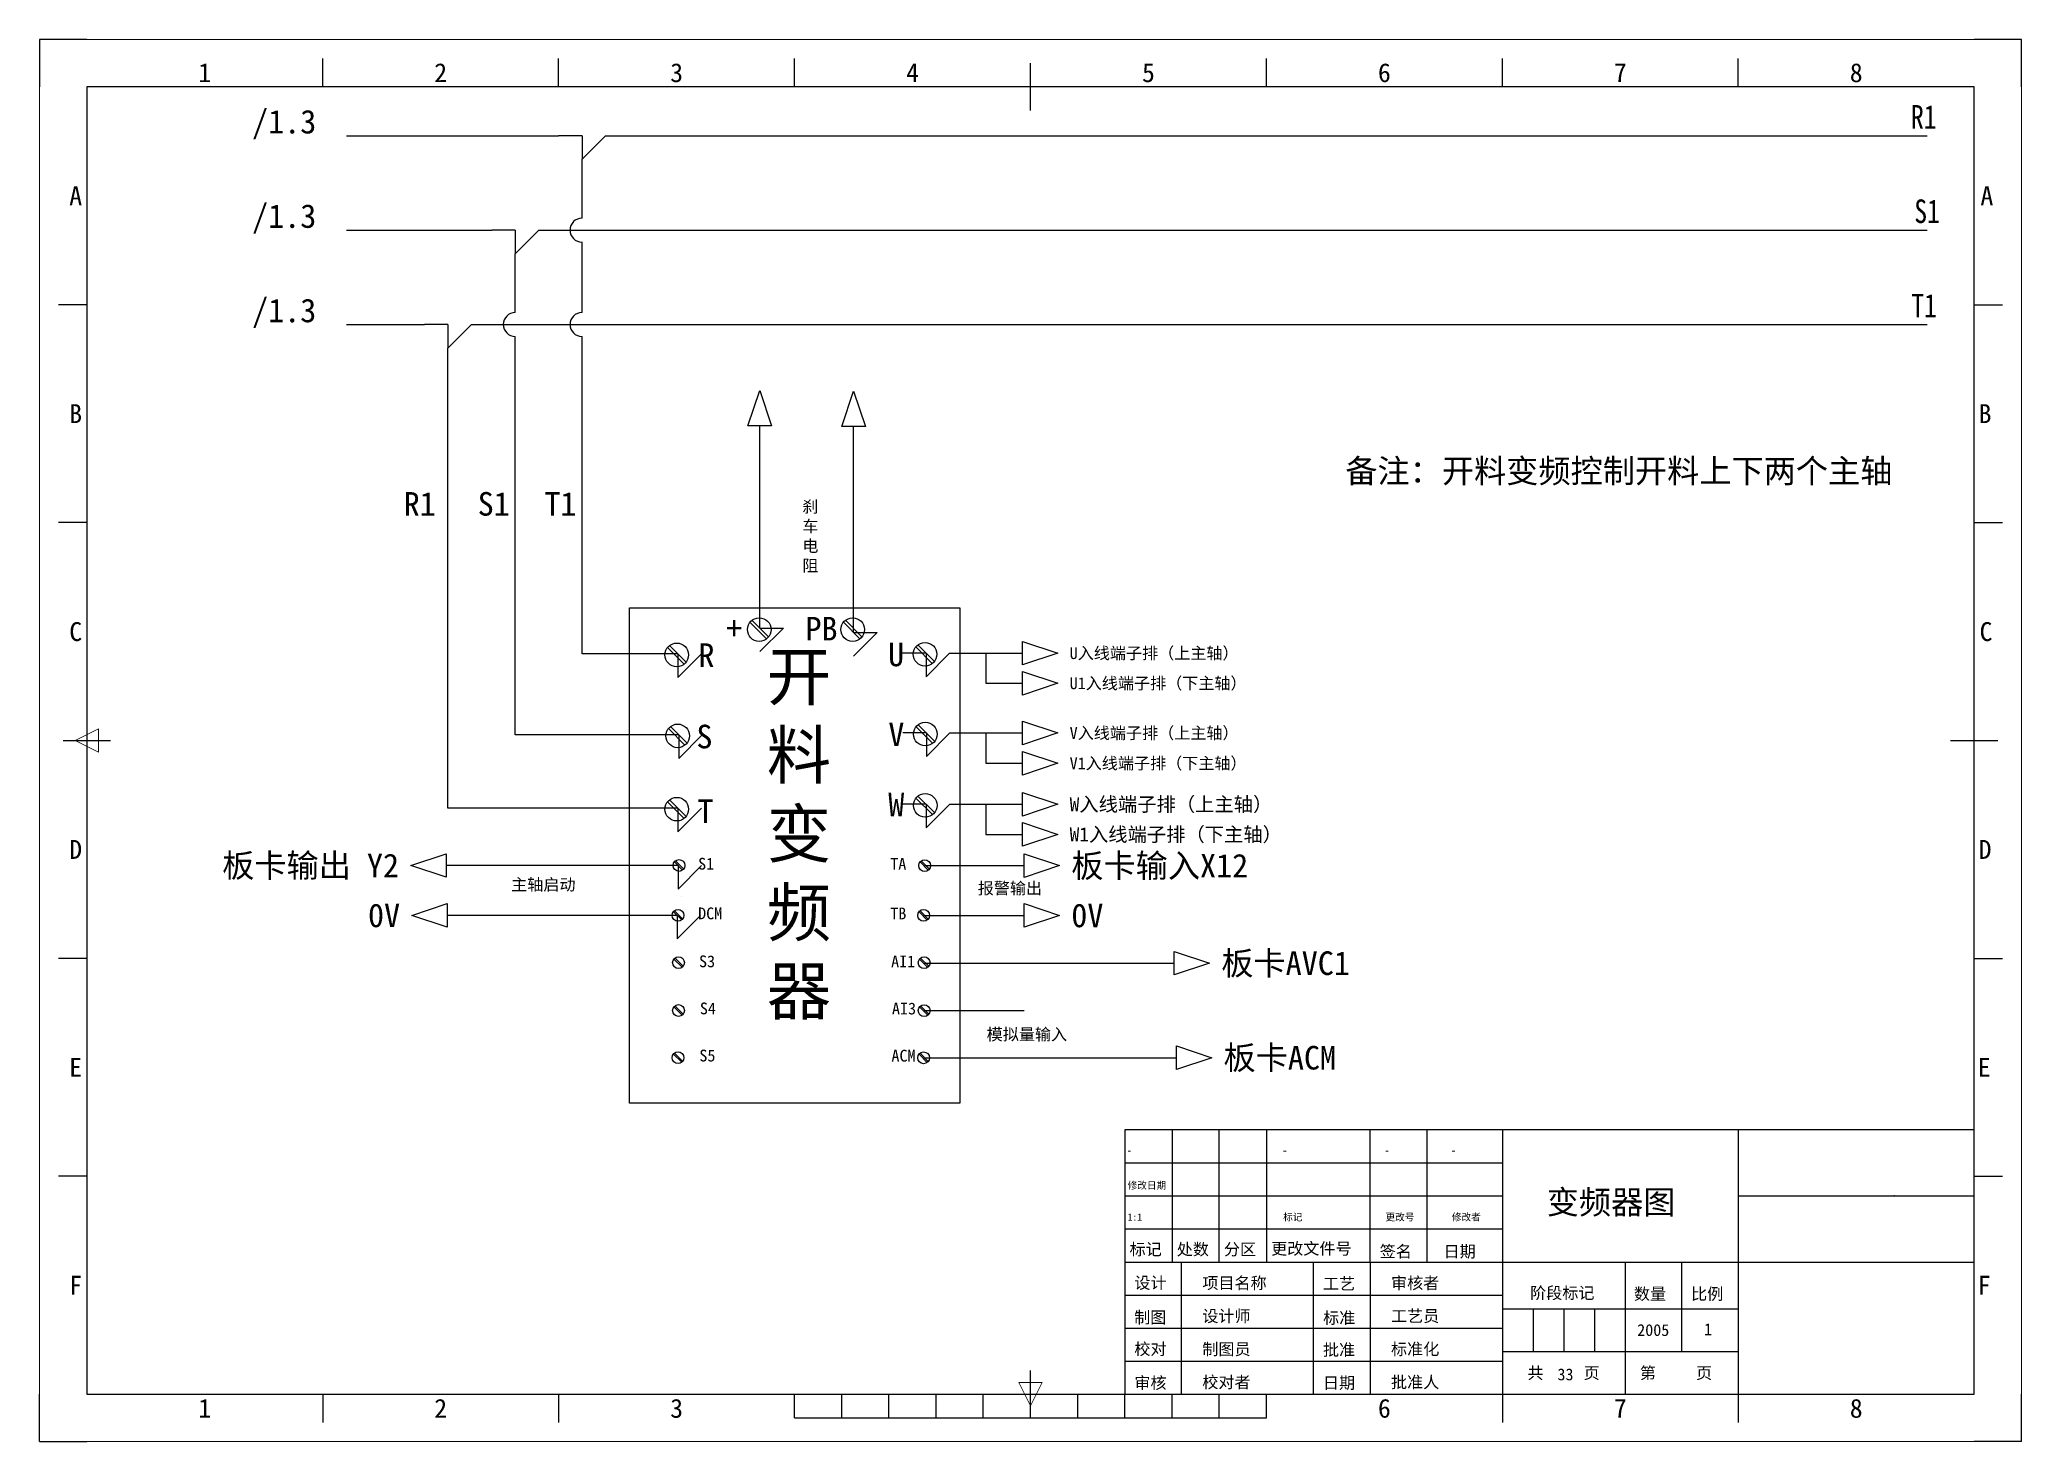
# Model space of a CAD drawing. Extents: x 0 to 420, y 0 to 297.
import ezdxf
from ezdxf.enums import TextEntityAlignment as Align

# ---------------------------------------------------------------- set-up
doc = ezdxf.new("R2010")
doc.units = 0
doc.header["$LTSCALE"] = 12
doc.layers.add('AE_BOR', color=1, linetype='Continuous', lineweight=30)
for name, color, linetype in [('BLK_0.5mm^2', 7, 'Continuous'), ('SYMS', 7, 'Continuous'), ('WIREFIXED', 130, 'Continuous'), ('XREF', 7, 'Continuous'), ('图框_外框线', 7, 'Continuous'), ('图框_标题栏属性', 1, 'Continuous'), ('图框_标题栏文字', 6, 'Continuous')]:
    doc.layers.add(name, color=color, linetype=linetype)
doc.styles.get("Standard").update_dxf_attribs({"font": 'simhei.ttf'})
doc.styles.add('WD', font='simhei.ttf')
doc.styles.add('WD_IEC', font='simhei.ttf')
doc.styles.add('工程字', font='simhei.ttf')

# ---------------------------------------------------------------- blocks, each defined once
blk = doc.blocks.new('gb_a3')
for p, q in [((410, 287), (10, 287)), ((10, 287), (10, 10)), ((410, 10), (410, 287)), ((10, 10), (410, 10))]:
    blk.add_line(p, q)
at = {"layer": 'AE_BOR'}
for p, q in [((10, 297), (0, 297)), ((0, 297), (0, 287)), ((420, 297), (410, 297)), ((420, 287), (420, 297)), ((0, 0), (0, 10)), ((420, 0), (420, 10)), ((0, 0), (10, 0)), ((420, 0), (410, 0))]:
    blk.add_line(p, q, dxfattribs=at)
at = {"layer": 'AE_BOR', "color": 1, "lineweight": 15}
for p, q in [((0, 297), (420, 297)), ((0, 0), (0, 297)), ((420, 297), (420, 0)), ((7.5, 148.5), (12.5, 151)), ((12.5, 146), (7.5, 148.5)), ((12.5, 151), (12.5, 146)), ((210, 7.5), (207.5, 12.5)), ((207.5, 12.5), (212.5, 12.5)), ((212.5, 12.5), (210, 7.5)), ((420, 0), (0, 0))]:
    blk.add_line(p, q, dxfattribs=at)
at = {"layer": 'AE_BOR', "lineweight": -3}
for p, q in [((60, 287), (60, 293)), ((110, 287), (110, 293)), ((160, 287), (160, 293)), ((260, 287), (260, 293)), ((310, 287), (310, 293)), ((360, 287), (360, 293)), ((10, 240.83), (4, 240.83)), ((410, 240.83), (416, 240.83)), ((10, 194.67), (4, 194.67)), ((410, 194.67), (416, 194.67)), ((10, 102.33), (4, 102.33)), ((410, 102.33), (416, 102.33)), ((10, 56.17), (4, 56.17)), ((410, 56.17), (416, 56.17)), ((60, 10), (60, 4)), ((110, 10), (110, 4)), ((310, 10), (310, 4)), ((360, 10), (360, 4))]:
    blk.add_line(p, q, dxfattribs=at)
at = {"layer": 'AE_BOR', "color": 2, "lineweight": 30}
for p, q in [((210, 282), (210, 292)), ((5, 148.5), (15, 148.5)), ((405, 148.5), (415, 148.5)), ((210, 5), (210, 15)), ((160, 5), (160, 10)), ((170, 5), (170, 10)), ((180, 5), (180, 10)), ((190, 5), (190, 10)), ((200, 5), (200, 10)), ((220, 5), (220, 10)), ((230, 5), (230, 10)), ((240, 5), (240, 10)), ((250, 5), (250, 10)), ((260, 5), (260, 10)), ((160, 5), (260, 5))]:
    blk.add_line(p, q, dxfattribs=at)
at = {"layer": 'AE_BOR', "lineweight": -3, "style": 'WD'}
for s, p in [('1', (35, 288)), ('2', (85, 288)), ('3', (135, 288)), ('4', (185, 288)), ('5', (235, 288)), ('6', (285, 288)), ('7', (335, 288)), ('8', (385, 288)), ('1', (35, 5)), ('2', (85, 5)), ('3', (135, 5)), ('6', (285, 5)), ('7', (335, 5)), ('8', (385, 5))]:
    blk.add_text(s, height=4, dxfattribs=at).set_placement(p, align=Align.CENTER)
for s, p in [('A', (9, 263.92)), ('A', (414.05, 263.92)), ('B', (9, 217.75)), ('B', (413.67, 217.75)), ('C', (9, 171.58)), ('C', (413.86, 171.58)), ('D', (9, 125.42)), ('D', (413.67, 125.42)), ('E', (9, 79.25)), ('E', (413.48, 79.25)), ('F', (9, 33.08)), ('F', (413.48, 33.08))]:
    blk.add_text(s, height=4, dxfattribs=at).set_placement(p, align=Align.MIDDLE_RIGHT)
blk = doc.blocks.new('GB_TitleBlock')
at = {"lineweight": -3}
for p, q in [((-50, 42), (0, 42)), ((-50, 28), (0, 28))]:
    blk.add_line(p, q, dxfattribs=at)
blk.add_point((-16.99, 42), dxfattribs=at)
at = {"layer": '图框_外框线'}
for p, q in [((-170, 56), (-170, 28)), ((-160, 28), (-160, 56)), ((-150, 56), (-150, 28)), ((-128, 28), (-128, 56)), ((-116, 56), (-116, 28)), ((-100, 56), (-100, 0)), ((-50, 56), (-50, 0)), ((-180, 49), (-100, 49)), ((-180, 42), (-100, 42)), ((-180, 35), (-100, 35)), ((-180, 28), (-50, 28)), ((-168, 0), (-168, 28)), ((-140, 0), (-140, 28)), ((-128, 28), (-128, 0)), ((-74, 28), (-74, 0)), ((-62, 28), (-62, 9)), ((-180, 21), (-100, 21)), ((-50, 18), (-100, 18)), ((-93.5, 18), (-93.5, 9)), ((-87, 18), (-87, 9)), ((-80.5, 18), (-80.5, 9)), ((-180, 14), (-100, 14)), ((-50, 9), (-100, 9)), ((-180, 7), (-100, 7))]:
    blk.add_line(p, q, dxfattribs=at)
blk.add_lwpolyline([(0, 56), (-180, 56), (-180, 0), (0, 0), (0, 56)], dxfattribs=at)
at = {"style": 'WD', "flags": 1}
blk.add_attdef('WD_TB', (-168.38, 50.46), '', height=1.5, dxfattribs=at)
at = {"layer": '图框_标题栏属性', "style": '工程字'}
for tag, p in [('REV3', (-179.58, 50.91)), ('REV3DET', (-146.6, 50.91)), ('BY3', (-124.94, 50.91)), ('RD3', (-110.86, 50.91)), ('REV2', (-179.43, 43.49)), ('REV2DET', (-146.45, 43.49)), ('BY2', (-124.78, 43.49)), ('RD2', (-110.71, 43.49)), ('REV1', (-179.43, 36.77)), ('REV1DET', (-146.45, 36.77)), ('BY1', (-124.78, 36.77)), ('RD1', (-110.71, 36.77))]:
    blk.add_attdef(tag, p, '', height=1.5, dxfattribs=at)
for tag, p in [('图号', (-26.57, 46.93)), ('文件名称', (-76.96, 40.8)), ('XXX1', (-25.25, 35.16))]:
    blk.add_attdef(tag, text='', height=5, dxfattribs=at).set_placement(p, align=Align.MIDDLE)
at = {"layer": '图框_标题栏属性', "lineweight": -3}
for tag, p in [('设计', (-163.59, 22.3)), ('工艺', (-123.59, 22.3)), ('制图', (-163.59, 15.3)), ('标准', (-123.59, 15.3)), ('校对', (-163.59, 8.3)), ('批准', (-123.59, 8.3)), ('审核', (-163.59, 1.3)), ('日期', (-123.59, 1.3))]:
    blk.add_attdef(tag, p, '', height=2.5, dxfattribs=at)
at = {"layer": '图框_标题栏属性', "style": '工程字'}
for tag, p in [('数量', (-68.02, 13.58)), ('比例', (-56.4, 13.74)), ('总数', (-86.62, 4.19)), ('页数', (-61.21, 4.25))]:
    blk.add_attdef(tag, text='', height=2.5, dxfattribs=at).set_placement(p, align=Align.MIDDLE_CENTER)
at = {"layer": '图框_标题栏文字', "style": '工程字'}
for s, p in [('标记', (-179, 29.44)), ('处数', (-169, 29.44)), ('分区', (-159, 29.44)), ('更改文件号', (-149, 29.59)), ('签名', (-126, 29)), ('日期', (-112.47, 28.98)), ('设计', (-177.99, 22.35)), ('工艺', (-138.02, 22.15)), ('阶段标记', (-94.11, 20.2)), ('数量', (-72.11, 20)), ('比例', (-60, 20)), ('制图', (-178.04, 15.02)), ('标准', (-137.99, 14.92)), ('校对', (-177.99, 8.33)), ('批准', (-138.02, 8.15)), ('共     页     第     页', (-94.68, 3.24)), ('审核', (-177.99, 1.15)), ('日期', (-138.02, 1.15))]:
    blk.add_text(s, height=2.5, dxfattribs=at).set_placement(p)
blk = doc.blocks.new('WD_WNH')
at = {"linetype": 'Continuous', "style": 'WD_IEC', "width": 0.8}
blk.add_attdef('WIRENO', text='', height=2.5, dxfattribs=at).set_placement((0, 0.75), align=Align.CENTER)
at = {"style": 'WD_IEC', "flags": 1}
for tag, p in [('W01USER', (0, 1.25)), ('W02USER', (0, 1.125)), ('W03USER', (0, 1)), ('W04USER', (0, 0.875)), ('W05USER', (0, 0.75)), ('W06USER', (0, 0.625)), ('W07USER', (0, 0.5)), ('W08USER', (0, 0.375)), ('W09USER', (0, 0.25)), ('W10USER', (0, 0.125))]:
    blk.add_attdef(tag, text='', height=0.08, dxfattribs=at).set_placement(p, align=Align.CENTER)
blk = doc.blocks.new('HT0_184')
for p, q in [((0, 0), (-2.5, 0)), ((0, 0), (0, -2.5)), ((0, -2.5), (2.5, 0))]:
    blk.add_line(p, q)
at = {"style": 'WD_IEC', "flags": 1}
for tag, p in [('X4TERM01', (-2.5, 0)), ('X1TERM01', (2.5, 0)), ('X8TERM01', (0, -2.5)), ('WDWSEQ', (1.53, -1.26))]:
    blk.add_attdef(tag, p, '', height=0.4, dxfattribs=at)
blk = doc.blocks.new('HA1S1')
blk.add_lwpolyline([(0, 1.25), (3.75, 0), (0, -1.25)], close=True)
at = {"style": 'WD_IEC'}
for tag, height, flags, p in [('WIRENO', 2.5, 8, (-1.25, 1)), ('SIGCODE', 1, 1, (5, 1.8))]:
    blk.add_attdef(tag, text='', height=height, dxfattribs=dict(at, flags=flags)).set_placement(p, align=Align.RIGHT)
at = {"style": 'WD_IEC', "flags": 1}
blk.add_attdef('X4TERM01', (0, 0), '', height=0.32, dxfattribs=at)
at = {"style": 'WD_IEC'}
blk.add_attdef('XREF', text='', height=2.5, dxfattribs=at).set_placement((5, 0), align=Align.MIDDLE_LEFT)
blk.add_attdef('DESC1', text='', height=2.5, dxfattribs=at).set_placement((-1.25, -1), align=Align.TOP_RIGHT)
blk = doc.blocks.new('HA1S3')
blk.add_lwpolyline([(-3.75, 0), (0, 1.25), (0, -1.25)], close=True)
at = {"style": 'WD_IEC', "flags": 1}
blk.add_attdef('SIGCODE', text='', height=1, dxfattribs=at).set_placement((-2.5, 1.8), align=Align.RIGHT)
at = {"style": 'WD_IEC'}
for tag, p, height, flags in [('WIRENO', (1.25, 1), 2.5, 8), ('X1TERM01', (0, 0), 0.32, 1)]:
    blk.add_attdef(tag, p, '', height=height, dxfattribs=dict(at, flags=flags))
blk.add_attdef('XREF', text='', height=2.5, dxfattribs=at).set_placement((-5, 0), align=Align.MIDDLE_RIGHT)
blk.add_attdef('DESC1', text='', height=2.5, dxfattribs=at).set_placement((1.25, -1), align=Align.TOP_LEFT)
blk = doc.blocks.new('VT0_812')
for p, q in [((0, 0), (0, 2.5)), ((0, 0), (2.5, 0)), ((2.5, 0), (0, -2.5))]:
    blk.add_line(p, q)
at = {"style": 'WD_IEC', "flags": 1}
for tag, p in [('X2TERM01', (0, 2.5)), ('WDWSEQ', (1.92, 1.22)), ('X1TERM01', (2.5, 0)), ('X8TERM01', (0, -2.5))]:
    blk.add_attdef(tag, p, '', height=0.4, dxfattribs=at)
blk = doc.blocks.new('HA1S2')
blk.add_lwpolyline([(0, 3.75), (1.25, 0), (-1.25, 0)], close=True)
at = {"style": 'WD_IEC'}
blk.add_attdef('XREF', text='', height=2.5, rotation=90, dxfattribs=at).set_placement((0, 5), align=Align.MIDDLE_LEFT)
at = {"style": 'WD_IEC', "flags": 1}
blk.add_attdef('SIGCODE', text='', height=1, dxfattribs=at).set_placement((-2.5, 1.8), align=Align.RIGHT)
blk.add_attdef('X8TERM01', (0, 0), '', height=0.32, dxfattribs=at)
at = {"style": 'WD_IEC', "flags": 8}
blk.add_attdef('WIRENO', text='', height=2.5, rotation=90, dxfattribs=at).set_placement((-1, -1.25), align=Align.RIGHT)
at = {"style": 'WD_IEC'}
blk.add_attdef('DESC1', text='', height=2.5, rotation=90, dxfattribs=at).set_placement((1, -1.25), align=Align.TOP_RIGHT)

msp = doc.modelspace()

# ---------------------------------------------------------------- linework, layer by layer
for p, q in [((150.54, 173.54), (154.05, 170.04)), ((150.97, 173.98), (154.48, 170.48)), ((170.34, 173.54), (173.85, 170.04)), ((170.77, 173.98), (174.28, 170.48)), ((133.06, 168.18), (136.57, 164.68)), ((133.49, 168.62), (137, 165.12)), ((185.68, 168.32), (189.19, 164.82)), ((186.1, 168.76), (189.62, 165.26)), ((200.55, 167.01), (200.55, 160.63)), ((200.55, 160.63), (208.3, 160.63)), ((133.69, 151.46), (137.2, 147.96)), ((185.74, 151.4), (189.25, 147.9)), ((186.17, 151.84), (189.68, 148.34)), ((133.26, 151.02), (136.77, 147.52)), ((200.55, 150.05), (200.55, 143.67)), ((200.55, 143.67), (208.3, 143.67)), ((133.06, 135.49), (136.57, 131.99)), ((133.49, 135.93), (137, 132.43)), ((185.72, 136.3), (189.23, 132.8)), ((186.15, 136.74), (189.66, 133.24)), ((200.55, 134.99), (200.55, 128.61)), ((200.55, 128.61), (208.3, 128.61)), ((134.53, 122.79), (136.28, 121.04)), ((134.75, 123.01), (136.5, 121.26)), ((186.59, 122.77), (188.34, 121.02)), ((186.8, 122.99), (188.56, 121.24)), ((134.32, 112.22), (136.07, 110.47)), ((134.53, 112.44), (136.28, 110.69)), ((186.37, 112.2), (188.13, 110.45)), ((186.59, 112.42), (188.34, 110.67)), ((134.42, 102.2), (136.18, 100.45)), ((134.64, 102.42), (136.39, 100.67)), ((186.48, 102.18), (188.23, 100.43)), ((186.69, 102.4), (188.45, 100.65)), ((134.42, 92.06), (136.18, 90.31)), ((134.64, 92.28), (136.39, 90.53)), ((186.48, 92.04), (188.23, 90.29)), ((186.69, 92.26), (188.45, 90.51)), ((134.32, 82.06), (136.07, 80.31)), ((134.53, 82.28), (136.28, 80.53)), ((186.37, 82.04), (188.13, 80.29)), ((186.59, 82.26), (188.34, 80.51))]:
    msp.add_line(p, q)
msp.add_lwpolyline([(125.03, 176.64), (195.03, 176.64), (195.03, 71.64), (125.03, 71.64)], close=True)
for centre, radius in [((152.51, 172), 2.5), ((172.31, 172), 2.5), ((135.03, 166.64), 2.5), ((187.65, 166.78), 2.5), ((135.23, 149.48), 2.5), ((187.71, 149.86), 2.5), ((135.03, 133.95), 2.5), ((187.69, 134.76), 2.5), ((135.51, 122.02), 1.25), ((187.57, 122), 1.25), ((135.3, 111.45), 1.25), ((187.35, 111.44), 1.25), ((135.41, 101.43), 1.25), ((187.46, 101.41), 1.25), ((135.41, 91.29), 1.25), ((187.46, 91.27), 1.25), ((135.3, 81.29), 1.25), ((187.35, 81.27), 1.25)]:
    msp.add_circle(centre, radius)
at = {"layer": 'BLK_0.5mm^2'}
for p, q in [((65.03, 276.64), (109.95, 276.64)), ((119.95, 276.64), (400.03, 276.64)), ((114.95, 259.18), (114.95, 271.64)), ((65.03, 256.64), (95.81, 256.64)), ((105.81, 256.64), (400.03, 256.64)), ((114.95, 239.18), (114.95, 254.1)), ((100.81, 239.18), (100.81, 251.64)), ((65.03, 236.64), (81.54, 236.64)), ((91.54, 236.64), (400.03, 236.64)), ((86.54, 134.18), (86.54, 231.64)), ((100.81, 149.71), (100.81, 234.1)), ((114.95, 166.87), (114.95, 234.1)), ((152.62, 177.33), (152.62, 215.18)), ((172.51, 176.38), (172.51, 215)), ((130.25, 166.87), (114.95, 166.87)), ((192.86, 167.01), (208.3, 167.01)), ((130.44, 149.71), (100.81, 149.71)), ((192.93, 150.09), (208.3, 150.09)), ((192.91, 134.99), (208.3, 134.99)), ((130.25, 134.18), (86.54, 134.18)), ((130.3, 122.02), (86.17, 122.02)), ((187.58, 121.98), (208.65, 121.98)), ((136.07, 115.47), (136.07, 115.47)), ((92.81, 111.45), (86.4, 111.45)), ((130.09, 111.45), (92.81, 111.45)), ((187.38, 111.44), (208.65, 111.44)), ((187.54, 101.35), (240.44, 101.32)), ((187.45, 91.3), (208.65, 91.3)), ((187.4, 81.23), (208.65, 81.23)), ((208.65, 81.29), (240.91, 81.29))]:
    msp.add_line(p, q, dxfattribs=at)
for centre in [(114.95, 256.64), (100.81, 236.64), (114.95, 236.64)]:
    msp.add_arc(centre, 2.54, 90, 270, dxfattribs=at)

# ---------------------------------------------------------------- block references
msp.add_blockref('gb_a3', (0, 0))
at = {"xscale": 2, "yscale": 2, "zscale": 2}
for name, p in [('VT0_812', (152.62, 172.33)), ('VT0_812', (172.51, 171.38)), ('HT0_184', (135.25, 166.87)), ('HT0_184', (187.86, 167.01)), ('HT0_184', (135.44, 149.71)), ('HT0_184', (187.93, 150.09)), ('HT0_184', (187.91, 134.99)), ('HT0_184', (135.25, 134.18)), ('HT0_184', (135.3, 122.02)), ('HT0_184', (135.09, 111.45))]:
    msp.add_blockref(name, p, dxfattribs=at)
ref = msp.add_blockref('GB_TitleBlock', (410, 10))
ref.add_attrib('文件名称', '变频器图', dxfattribs={"layer": '图框_标题栏属性', "height": 5, "style": '工程字'}).set_placement((333.04, 50.8), align=Align.MIDDLE)
ref.add_attrib('数量', '2005', dxfattribs={"layer": '图框_标题栏属性', "height": 2.5, "style": '工程字'}).set_placement((341.98, 23.58), align=Align.MIDDLE_CENTER)
ref.add_attrib('比例', '1', dxfattribs={"layer": '图框_标题栏属性', "height": 2.5, "style": '工程字'}).set_placement((353.6, 23.74), align=Align.MIDDLE_CENTER)
ref.add_attrib('总数', '33', dxfattribs={"layer": '图框_标题栏属性', "height": 2.5, "style": '工程字'}).set_placement((323.38, 14.19), align=Align.MIDDLE_CENTER)
ref.add_attrib('设计', '项目名称', (246.41, 32.3), dxfattribs={"layer": '图框_标题栏属性', "lineweight": -3, "height": 2.5})
ref.add_attrib('制图', '设计师', (246.41, 25.3), dxfattribs={"layer": '图框_标题栏属性', "lineweight": -3, "height": 2.5})
ref.add_attrib('校对', '制图员', (246.41, 18.3), dxfattribs={"layer": '图框_标题栏属性', "lineweight": -3, "height": 2.5})
ref.add_attrib('审核', '校对者', (246.41, 11.3), dxfattribs={"layer": '图框_标题栏属性', "lineweight": -3, "height": 2.5})
ref.add_attrib('工艺', '审核者', (286.41, 32.3), dxfattribs={"layer": '图框_标题栏属性', "lineweight": -3, "height": 2.5})
ref.add_attrib('标准', '工艺员', (286.41, 25.3), dxfattribs={"layer": '图框_标题栏属性', "lineweight": -3, "height": 2.5})
ref.add_attrib('批准', '标准化', (286.41, 18.3), dxfattribs={"layer": '图框_标题栏属性', "lineweight": -3, "height": 2.5})
ref.add_attrib('日期', '批准人', (286.41, 11.3), dxfattribs={"layer": '图框_标题栏属性', "lineweight": -3, "height": 2.5})
ref.add_attrib('REV1', '1:1', (230.57, 46.77), dxfattribs={"layer": '图框_标题栏属性', "height": 1.5, "style": '工程字'})
ref.add_attrib('REV1DET', '标记', (263.55, 46.77), dxfattribs={"layer": '图框_标题栏属性', "height": 1.5, "style": '工程字'})
ref.add_attrib('BY1', '更改号', (285.22, 46.77), dxfattribs={"layer": '图框_标题栏属性', "height": 1.5, "style": '工程字'})
ref.add_attrib('RD1', '修改者', (299.29, 46.77), dxfattribs={"layer": '图框_标题栏属性', "height": 1.5, "style": '工程字'})
ref.add_attrib('REV2', '修改日期', (230.57, 53.49), dxfattribs={"layer": '图框_标题栏属性', "height": 1.5, "style": '工程字'})
ref.add_attrib('REV3', '-', (230.42, 60.91), dxfattribs={"layer": '图框_标题栏属性', "height": 1.5, "style": '工程字'})
ref.add_attrib('REV3DET', '-', (263.4, 60.91), dxfattribs={"layer": '图框_标题栏属性', "height": 1.5, "style": '工程字'})
ref.add_attrib('BY3', '-', (285.06, 60.91), dxfattribs={"layer": '图框_标题栏属性', "height": 1.5, "style": '工程字'})
ref.add_attrib('RD3', '-', (299.14, 60.91), dxfattribs={"layer": '图框_标题栏属性', "height": 1.5, "style": '工程字'})
at = {"layer": 'BLK_0.5mm^2', "xscale": 2, "yscale": 2, "zscale": 2}
for p in [(114.95, 276.64), (100.81, 256.64), (86.54, 236.64)]:
    msp.add_blockref('HT0_184', p, dxfattribs=at)
at = {"layer": 'SYMS', "xscale": 2, "yscale": 2, "zscale": 2}
for p in [(152.62, 215.18), (172.51, 215)]:
    msp.add_blockref('HA1S2', p, dxfattribs=at)
at = {"layer": 'SYMS'}
ref = msp.add_blockref('HA1S1', (208.3, 167.01), dxfattribs=dict(at, xscale=2, yscale=2, zscale=2))
ref.add_attrib('XREF', 'U入线端子排（上主轴）', dxfattribs={"layer": 'XREF', "height": 2.5, "style": 'WD_IEC'}).set_placement((218.3, 167.01), align=Align.MIDDLE_LEFT)
ref = msp.add_blockref('HA1S1', (208.3, 160.63), dxfattribs=dict(at, xscale=2, yscale=2, zscale=2))
ref.add_attrib('XREF', 'U1入线端子排（下主轴）', dxfattribs={"layer": 'XREF', "height": 2.5, "style": 'WD_IEC'}).set_placement((218.3, 160.63), align=Align.MIDDLE_LEFT)
ref = msp.add_blockref('HA1S1', (208.3, 150.09), dxfattribs=dict(at, xscale=2, yscale=2, zscale=2))
ref.add_attrib('XREF', 'V入线端子排（上主轴）', dxfattribs={"layer": 'XREF', "height": 2.5, "style": 'WD_IEC'}).set_placement((218.3, 150.09), align=Align.MIDDLE_LEFT)
ref = msp.add_blockref('HA1S1', (208.3, 143.67), dxfattribs=dict(at, xscale=2, yscale=2, zscale=2))
ref.add_attrib('XREF', 'V1入线端子排（下主轴）', dxfattribs={"layer": 'XREF', "height": 2.5, "style": 'WD_IEC'}).set_placement((218.3, 143.67), align=Align.MIDDLE_LEFT)
ref = msp.add_blockref('HA1S1', (208.3, 134.99), dxfattribs=dict(at, xscale=2, yscale=2, zscale=2))
ref.add_attrib('XREF', 'W入线端子排（上主轴）', dxfattribs={"layer": 'XREF', "height": 3, "style": 'WD_IEC'}).set_placement((218.3, 134.99), align=Align.MIDDLE_LEFT)
ref = msp.add_blockref('HA1S1', (208.3, 128.61), dxfattribs=dict(at, xscale=2, yscale=2, zscale=2))
ref.add_attrib('XREF', 'W1入线端子排（下主轴）', dxfattribs={"layer": 'XREF', "height": 3, "style": 'WD_IEC'}).set_placement((218.3, 128.61), align=Align.MIDDLE_LEFT)
ref = msp.add_blockref('HA1S3', (86.17, 122.02), dxfattribs=dict(at, xscale=2, yscale=2, zscale=2))
ref.add_attrib('XREF', '板卡输出 Y2', dxfattribs={"layer": 'XREF', "height": 5, "style": 'WD_IEC'}).set_placement((76.17, 122.02), align=Align.MIDDLE_RIGHT)
ref = msp.add_blockref('HA1S1', (208.65, 121.98), dxfattribs=dict(at, xscale=2, yscale=2, zscale=2))
ref.add_attrib('XREF', '板卡输入X12', dxfattribs={"layer": 'XREF', "height": 5, "style": 'WD_IEC'}).set_placement((218.65, 121.98), align=Align.MIDDLE_LEFT)
ref = msp.add_blockref('HA1S3', (86.4, 111.45), dxfattribs=dict(at, xscale=2, yscale=2, zscale=2))
ref.add_attrib('XREF', '0V', dxfattribs={"layer": 'XREF', "height": 5, "style": 'WD_IEC'}).set_placement((76.4, 111.45), align=Align.MIDDLE_RIGHT)
ref = msp.add_blockref('HA1S1', (208.65, 111.44), dxfattribs=dict(at, xscale=2, yscale=2, zscale=2))
ref.add_attrib('XREF', '0V', dxfattribs={"layer": 'XREF', "height": 5, "style": 'WD_IEC'}).set_placement((218.65, 111.44), align=Align.MIDDLE_LEFT)
ref = msp.add_blockref('HA1S1', (240.44, 101.32), dxfattribs=dict(at, xscale=2, yscale=2, zscale=2))
ref.add_attrib('XREF', '板卡AVC1', dxfattribs={"layer": 'XREF', "height": 5, "style": 'WD_IEC'}).set_placement((250.44, 101.32), align=Align.MIDDLE_LEFT)
ref = msp.add_blockref('HA1S1', (240.91, 81.29), dxfattribs=dict(at, xscale=2, yscale=2, zscale=2))
ref.add_attrib('XREF', '板卡ACM', dxfattribs={"layer": 'XREF', "height": 5, "style": 'WD_IEC'}).set_placement((250.91, 81.29), align=Align.MIDDLE_LEFT)
at = {"layer": 'WIREFIXED'}
ref = msp.add_blockref('WD_WNH', (399.32, 276.64), dxfattribs=dict(at, xscale=2, yscale=2, zscale=2))
ref.add_attrib('WIRENOF', 'R1', dxfattribs={"color": 7, "linetype": 'Continuous', "height": 5, "style": 'WD_IEC', "width": 0.8}).set_placement((399.32, 278.14), align=Align.CENTER)
ref = msp.add_blockref('WD_WNH', (400.03, 256.64), dxfattribs=dict(at, xscale=2, yscale=2, zscale=2))
ref.add_attrib('WIRENOF', 'S1', dxfattribs={"color": 7, "linetype": 'Continuous', "height": 5, "style": 'WD_IEC', "width": 0.8}).set_placement((400.03, 258.14), align=Align.CENTER)
ref = msp.add_blockref('WD_WNH', (399.39, 236.64), dxfattribs=dict(at, xscale=2, yscale=2, zscale=2))
ref.add_attrib('WIRENOF', 'T1', dxfattribs={"color": 7, "linetype": 'Continuous', "height": 5, "style": 'WD_IEC', "width": 0.8}).set_placement((399.39, 238.14), align=Align.CENTER)

# ---------------------------------------------------------------- texts
at = {"attachment_point": 1}
for s, insert, char_height, width in [('/1.3', (45.03, 282.12), 5, 14.1292), ('U', (179.81, 169.23), 5, 3.0618), ('开\\P料\\P变\\P频\\P器', (154.11, 167.09), 10, 13.4831), ('V', (179.87, 152.31), 5, 3.0618), ('W', (179.85, 137.42), 5, 3.0618), ('TA', (180.28, 123.62), 2.5, 2.7388), ('DCM', (139.56, 113.12), 2.5, 0.7444), ('TB', (180.28, 113.1), 2.5, 0.7444), ('AI1', (180.46, 102.94), 2.5, 2.7949), ('AI3', (180.64, 92.96), 2.5, 5.1966), ('ACM', (180.53, 82.97), 2.5, 3.2725)]:
    msp.add_mtext(s, dxfattribs=dict(at, insert=insert, char_height=char_height, width=width))
for s, insert, char_height in [('/1.3', (45.03, 262.12), 5), ('/1.3', (45.03, 242.12), 5), ('备注：开料变频控制开料上下两个主轴', (276.72, 208.12), 5), ('R1', (77.15, 201.14), 5), ('S1', (92.84, 201.14), 5), ('T1', (106.97, 201.14), 5), ('刹\\P车\\P电\\P阻', (161.64, 199.31), 2.5), ('+', (145.48, 174.77), 5), ('PB', (162.3, 174.69), 5), ('R', (139.62, 169.09), 5), ('S', (139.2, 151.84), 5), ('T', (139.41, 136.02), 5), ('S1', (139.56, 123.64), 2.5), ('主轴启动', (99.93, 119.23), 2.5), ('报警输出', (198.82, 118.44), 2.5), ('S3', (139.75, 102.96), 2.5), ('S4', (139.93, 92.98), 2.5), ('模拟量输入', (200.71, 87.49), 2.5), ('S5', (139.82, 82.99), 2.5)]:
    msp.add_mtext(s, dxfattribs=dict(at, insert=insert, char_height=char_height))

doc.saveas('drawing.dxf')
